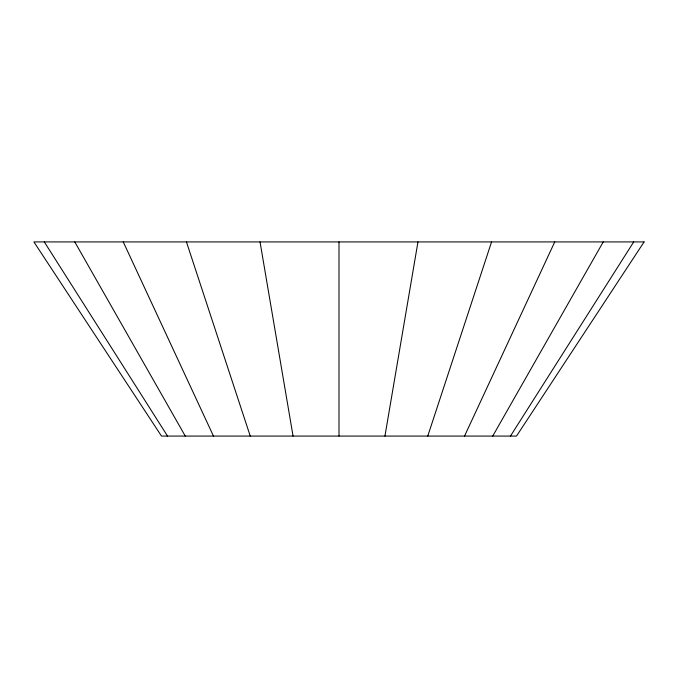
<?xml version="1.0" encoding="UTF-8"?>
<svg xmlns="http://www.w3.org/2000/svg" width="678" height="678" viewBox="0 0 678 678"><rect width="100%" height="100%" fill="white"/><g stroke="black" fill="none" stroke-linecap="round" stroke-linejoin="round"><path stroke-width="1.02" d="M384.943 436.081L417.962 241.919M427.759 436.081L491.55 241.919M464.523 436.081L554.74 241.919M492.728 436.081L603.225 241.919M510.466 436.081L633.701 241.919M44.299 241.919L167.534 436.081M74.775 241.919L185.272 436.081M123.26 241.919L213.477 436.081M186.45 241.919L250.241 436.081M260.038 241.919L293.057 436.081M339 241.919L339 436.081M644.1 241.919L516.509 436.081L161.491 436.081L33.9 241.919L644.1 241.919"/></g></svg>
